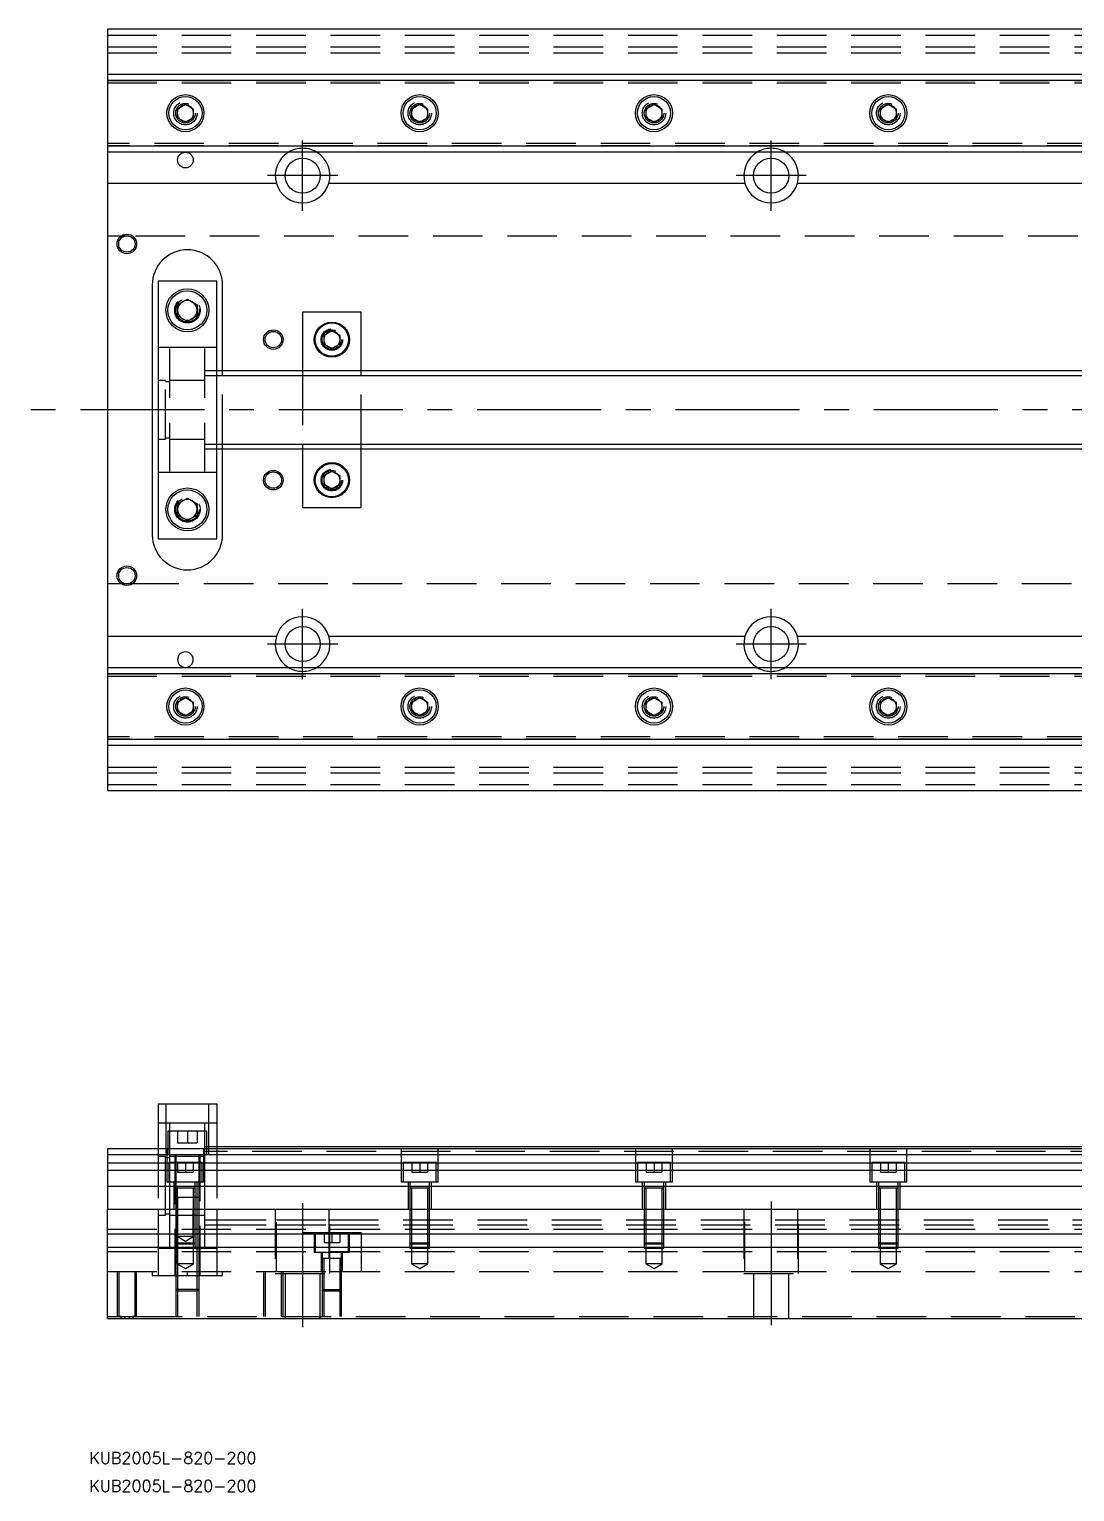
# Model space of a CAD drawing. Extents: x -20 to 1041, y -277 to 102.
# Drawn here: x -20 to 247.7, y -277.2 to 97.5 of the extents above; entities that cross this region are included whole.
import ezdxf

# ---------------------------------------------------------------- set-up
doc = ezdxf.new("R2010")
doc.units = 0
doc.linetypes.add('CENTER', pattern=[50.8, 31.75, -6.35, 6.35, -6.35])
doc.linetypes.add('DASHED', pattern=[19.05, 12.7, -6.35])
doc.layers.get('0').update_dxf_attribs({"linetype": 'CONTINUOUS'})
doc.layers.add('CENTER', color=1, linetype='CENTER')
doc.styles.get("Standard").update_dxf_attribs({"font": 'txt.shx', "height": 3, "bigfont": 'bigfont.shx'})

# ---------------------------------------------------------------- blocks, each defined once
blk = doc.blocks.new('*U2')
at = {"color": 7, "linetype": 'CONTINUOUS'}
blk.add_text('KUB2005L-820-200', height=3, dxfattribs=at).set_placement((-4.62, -277.16))
blk = doc.blocks.new('*U3')
at = {"color": 7, "linetype": 'CONTINUOUS'}
blk.add_text('KUB2005L-820-200', height=3, dxfattribs=at).set_placement((-4.62, -270.01))

msp = doc.modelspace()

# ---------------------------------------------------------------- linework, layer by layer
at = {"color": 7, "linetype": 'CONTINUOUS'}
for p, q in [((0, 97.5), (0, 86)), ((310, 97.5), (0, 97.5)), ((0, 86), (0, 84.460392)), ((0, 86), (310, 86)), ((0, 84.460392), (0, 67.539608)), ((0, 84.460392), (310, 84.460392)), ((18, 77.1547), (20, 78.309402)), ((18, 74.8453), (18, 77.1547)), ((20, 78.309402), (22, 77.1547)), ((22, 77.1547), (22, 74.8453)), ((78, 77.1547), (80, 78.309402)), ((78, 74.8453), (78, 77.1547)), ((80, 78.309402), (82, 77.1547)), ((82, 77.1547), (82, 74.8453)), ((138, 77.1547), (140, 78.309402)), ((138, 74.8453), (138, 77.1547)), ((140, 78.309402), (142, 77.1547)), ((142, 77.1547), (142, 74.8453)), ((198, 77.1547), (200, 78.309402)), ((198, 74.8453), (198, 77.1547)), ((200, 78.309402), (202, 77.1547)), ((202, 77.1547), (202, 74.8453)), ((20, 73.690598), (18, 74.8453)), ((22, 74.8453), (20, 73.690598)), ((80, 73.690598), (78, 74.8453)), ((82, 74.8453), (80, 73.690598)), ((140, 73.690598), (138, 74.8453)), ((142, 74.8453), (140, 73.690598)), ((200, 73.690598), (198, 74.8453)), ((202, 74.8453), (200, 73.690598)), ((310, 67.539608), (0, 67.539608)), ((0, 67.539608), (0, 66)), ((310, 66), (0, 66)), ((0, 66), (0, 58)), ((43.291796, 58), (0, 58)), ((0, 58), (0, -58)), ((163.291796, 58), (56.708204, 58)), ((283.291796, 58), (176.708204, 58)), ((11.5, 32), (11.5, -32)), ((13, 33), (13, -33)), ((28, 33), (13, 33)), ((28, -33), (28, 33)), ((29.5, 10), (29.5, 32)), ((18, 26.943376), (20.5, 28.386752)), ((18, 24.056624), (18, 26.943376)), ((20.5, 28.386752), (23, 26.943376)), ((23, 26.943376), (23, 24.056624)), ((20.5, 22.613248), (18, 24.056624)), ((23, 24.056624), (20.5, 22.613248)), ((50, 25), (50, 10)), ((65, 25), (50, 25)), ((65, 10), (65, 25)), ((55.5, 19.1547), (57.5, 20.309402)), ((55.5, 16.8453), (55.5, 19.1547)), ((57.5, 20.309402), (59.5, 19.1547)), ((59.5, 19.1547), (59.5, 16.8453)), ((57.5, 15.690598), (55.5, 16.8453)), ((59.5, 16.8453), (57.5, 15.690598)), ((310, 10), (28, 10)), ((28, -10), (310, -10)), ((29.5, -32), (29.5, -10)), ((50, -10), (50, -25)), ((65, -25), (65, -10)), ((55.5, -16.8453), (57.5, -15.690598)), ((55.5, -19.1547), (55.5, -16.8453)), ((57.5, -15.690598), (59.5, -16.8453)), ((59.5, -16.8453), (59.5, -19.1547)), ((57.5, -20.309402), (55.5, -19.1547)), ((59.5, -19.1547), (57.5, -20.309402)), ((18, -24.056624), (20.5, -22.613248)), ((18, -26.943376), (18, -24.056624)), ((20.5, -22.613248), (23, -24.056624)), ((23, -24.056624), (23, -26.943376)), ((50, -25), (65, -25)), ((20.5, -28.386752), (18, -26.943376)), ((23, -26.943376), (20.5, -28.386752)), ((13, -33), (28, -33)), ((0, -58), (0, -66)), ((0, -58), (43.291796, -58)), ((56.708204, -58), (163.291796, -58)), ((176.708204, -58), (283.291796, -58)), ((0, -66), (0, -67.539608)), ((0, -66), (310, -66)), ((0, -67.539608), (310, -67.539608)), ((0, -67.539608), (0, -84.460392)), ((18, -74.8453), (20, -73.690598)), ((18, -77.1547), (18, -74.8453)), ((20, -73.690598), (22, -74.8453)), ((22, -74.8453), (22, -77.1547)), ((78, -74.8453), (80, -73.690598)), ((78, -77.1547), (78, -74.8453)), ((80, -73.690598), (82, -74.8453)), ((82, -74.8453), (82, -77.1547)), ((138, -74.8453), (140, -73.690598)), ((138, -77.1547), (138, -74.8453)), ((140, -73.690598), (142, -74.8453)), ((142, -74.8453), (142, -77.1547)), ((198, -74.8453), (200, -73.690598)), ((198, -77.1547), (198, -74.8453)), ((200, -73.690598), (202, -74.8453)), ((202, -74.8453), (202, -77.1547)), ((20, -78.309402), (18, -77.1547)), ((22, -77.1547), (20, -78.309402)), ((80, -78.309402), (78, -77.1547)), ((82, -77.1547), (80, -78.309402)), ((140, -78.309402), (138, -77.1547)), ((142, -77.1547), (140, -78.309402)), ((200, -78.309402), (198, -77.1547)), ((202, -77.1547), (200, -78.309402)), ((310, -84.460392), (0, -84.460392)), ((0, -84.460392), (0, -86)), ((310, -86), (0, -86)), ((0, -86), (0, -97.5)), ((0, -97.5), (310, -97.5)), ((13, -177.77), (13, -189.27)), ((13, -177.77), (28, -177.77)), ((28, -177.77), (28, -189.27)), ((316.5, -189.27), (0, -189.27)), ((0, -189.27), (0, -190.809608)), ((0, -190.809608), (0, -192.930392)), ((316.5, -190.809608), (0, -190.809608)), ((316.5, -188.77), (28, -188.77)), ((0, -192.930392), (316.5, -192.930392)), ((0, -192.930392), (0, -194.840532)), ((0, -194.840532), (0, -198.951934)), ((316.5, -194.840532), (0, -194.840532)), ((316.5, -198.951934), (0, -198.951934)), ((0, -198.951934), (0, -204.77)), ((17.9, -201.77), (17.499994, -201.77)), ((22.5, -201.77), (22.1, -201.77)), ((23.500006, -201.77), (22.5, -201.77)), ((0, -204.77), (820, -204.77)), ((0, -211.07), (0, -204.77)), ((0, -211.07), (820, -211.07)), ((0, -214.47), (0, -211.07)), ((0, -232.77), (0, -214.47)), ((0, -214.47), (820, -214.47)), ((18, -214.47), (18, -214.77)), ((0, -232.77), (820, -232.77))]:
    msp.add_line(p, q, dxfattribs=at)
at = {"color": 3, "linetype": 'DASHED'}
for p, q in [((0, 96), (820, 96)), ((0, 93), (820, 93)), ((0, 91.5), (820, 91.5)), ((0, 84.403994), (310.5, 84.403994)), ((0, 83.8), (310.5, 83.8)), ((17.5, 76), (17.534018, 76.411016)), ((77.5, 76), (77.534018, 76.411016)), ((137.5, 76), (137.534018, 76.411016)), ((197.5, 76), (197.534018, 76.411016)), ((310.5, 68.2), (0, 68.2)), ((310.5, 67.596006), (0, 67.596006)), ((4.359688, 44.5), (0, 44.5)), ((820, 44.5), (5.640312, 44.5)), ((23.477798, 25.864306), (23.5, 25.5)), ((16, 16), (13, 16)), ((16, -16), (16, 16)), ((25, 16), (16, 16)), ((25, -16), (25, 16)), ((28, 16), (25, 16)), ((55, 18), (55.012884, 18.253488)), ((14.85, 7.5), (13, 7.5)), ((14.85, -7.5), (14.85, 7.5)), ((25, 7.5), (16, 7.5)), ((28, 10), (25, 10)), ((28, 8.75), (25, 8.75)), ((29.5, 8.75), (29.5, 10)), ((29.5, -8.75), (29.5, 8.75)), ((50, 10), (50, 8.75)), ((50, 8.75), (50, -8.75)), ((65, 8.75), (65, 10)), ((65, -8.75), (65, 8.75)), ((16, 7.15), (14.85, 7.15)), ((14.85, -7.15), (16, -7.15)), ((13, -7.5), (14.85, -7.5)), ((16, -7.5), (25, -7.5)), ((25, -8.75), (28, -8.75)), ((25, -10), (28, -10)), ((29.5, -10), (29.5, -8.75)), ((50, -8.75), (50, -10)), ((65, -10), (65, -8.75)), ((13, -16), (16, -16)), ((16, -16), (25, -16)), ((25, -16), (28, -16)), ((55, -18), (55.012884, -17.746512)), ((17.5, -25.5), (17.520026, -25.153944)), ((0, -44.5), (4.359688, -44.5)), ((5.640312, -44.5), (820, -44.5)), ((0, -67.596006), (310.5, -67.596006)), ((0, -68.2), (310.5, -68.2)), ((17.5, -76), (17.534018, -75.588984)), ((77.5, -76), (77.534018, -75.588984)), ((137.5, -76), (137.534018, -75.588984)), ((197.5, -76), (197.534018, -75.588984)), ((310.5, -83.8), (0, -83.8)), ((310.5, -84.403994), (0, -84.403994)), ((0, -91.5), (820, -91.5)), ((0, -93), (820, -93)), ((0, -96), (820, -96)), ((15, -177.77), (15, -190.77)), ((26, -190.77), (26, -177.77)), ((16, -182.77), (13, -182.77)), ((16, -184.77), (16, -182.77)), ((25, -182.77), (16, -182.77)), ((25, -184.77), (25, -182.77)), ((28, -182.77), (25, -182.77)), ((25.5, -184.77), (15.5, -184.77)), ((15.5, -184.77), (15.5, -189.27)), ((16, -189.27), (16, -184.77)), ((18, -184.77), (18, -187.77)), ((20.5, -184.77), (20.5, -187.77)), ((23, -184.77), (23, -187.77)), ((25, -189.27), (25, -184.77)), ((25.5, -189.27), (25.5, -184.77)), ((13, -189.27), (13, -204.77)), ((15, -190.77), (26, -190.77)), ((15.25, -189.27), (15.25, -197.77)), ((15.5, -189.27), (15.5, -190.77)), ((16, -190.809608), (16, -189.27)), ((16, -192.77), (16, -190.809608)), ((17.25, -190.77), (17.25, -221.77)), ((17.5, -190.77), (17.5, -192.77)), ((18, -187.77), (20.5, -187.77)), ((20.5, -187.77), (23, -187.77)), ((23.5, -192.77), (23.5, -190.77)), ((23.75, -221.77), (23.75, -190.77)), ((24.75, -197.77), (24.75, -189.27)), ((25.5, -188.77), (25, -188.77)), ((25, -190.809608), (25, -189.27)), ((25.5, -190.02), (25, -190.02)), ((25, -198.77), (25, -190.809608)), ((28, -188.77), (25.5, -188.77)), ((25.5, -190.77), (25.5, -189.27)), ((28, -190.02), (25.5, -190.02)), ((28, -189.27), (28, -204.77)), ((316.5, -190.02), (28, -190.02)), ((75.25, -189.27), (75.25, -197.77)), ((84.75, -197.77), (84.75, -189.27)), ((135.25, -189.27), (135.25, -197.77)), ((144.75, -197.77), (144.75, -189.27)), ((195.25, -189.27), (195.25, -197.77)), ((204.75, -197.77), (204.75, -189.27)), ((14.85, -191.27), (13, -191.27)), ((14.85, -198.77), (14.85, -191.27)), ((16, -191.62), (14.85, -191.62)), ((24.25, -192.77), (15.75, -192.77)), ((15.75, -192.77), (15.75, -197.77)), ((17.5, -191.27), (16, -191.27)), ((16, -197.77), (16, -192.77)), ((23.5, -191.27), (17.5, -191.27)), ((17.5, -192.77), (17.5, -197.77)), ((18, -192.77), (18, -195.27)), ((20, -192.77), (20, -195.27)), ((22, -192.77), (22, -195.27)), ((25, -191.27), (23.5, -191.27)), ((23.5, -197.77), (23.5, -192.77)), ((24.25, -197.77), (24.25, -192.77)), ((84.25, -192.77), (75.75, -192.77)), ((75.75, -192.77), (75.75, -197.77)), ((78, -192.77), (78, -195.27)), ((80, -192.77), (80, -195.27)), ((82, -192.77), (82, -195.27)), ((84.25, -197.77), (84.25, -192.77)), ((144.25, -192.77), (135.75, -192.77)), ((135.75, -192.77), (135.75, -197.77)), ((138, -192.77), (138, -195.27)), ((140, -192.77), (140, -195.27)), ((142, -192.77), (142, -195.27)), ((144.25, -197.77), (144.25, -192.77)), ((204.25, -192.77), (195.75, -192.77)), ((195.75, -192.77), (195.75, -197.77)), ((198, -192.77), (198, -195.27)), ((200, -192.77), (200, -195.27)), ((202, -192.77), (202, -195.27)), ((204.25, -197.77), (204.25, -192.77)), ((15.25, -197.77), (24.75, -197.77)), ((16, -198.77), (16, -197.77)), ((17, -197.77), (17, -204.77)), ((17.5, -197.77), (17.5, -199.37)), ((18, -195.27), (20, -195.27)), ((20, -195.27), (22, -195.27)), ((22.5, -199.37), (22.5, -197.77)), ((23, -204.77), (23, -197.77)), ((23.5, -201.77), (23.5, -197.77)), ((75.25, -197.77), (84.75, -197.77)), ((77, -197.77), (77, -204.77)), ((77.5, -197.77), (77.5, -199.37)), ((78, -195.27), (80, -195.27)), ((80, -195.27), (82, -195.27)), ((82.5, -199.37), (82.5, -197.77)), ((83, -204.77), (83, -197.77)), ((135.25, -197.77), (144.75, -197.77)), ((137, -197.77), (137, -204.77)), ((137.5, -197.77), (137.5, -199.37)), ((138, -195.27), (140, -195.27)), ((140, -195.27), (142, -195.27)), ((142.5, -199.37), (142.5, -197.77)), ((143, -204.77), (143, -197.77)), ((195.25, -197.77), (204.75, -197.77)), ((197, -197.77), (197, -204.77)), ((197.5, -197.77), (197.5, -199.37)), ((198, -195.27), (200, -195.27)), ((200, -195.27), (202, -195.27)), ((202.5, -199.37), (202.5, -197.77)), ((203, -204.77), (203, -197.77)), ((14.85, -204.77), (14.85, -198.77)), ((16, -204.77), (16, -198.77)), ((17.5, -199.365), (17.5, -199.37)), ((17.757468, -199.37), (17.5, -199.37)), ((17.5, -199.37), (17.5, -199.375)), ((17.5, -199.37), (17.5, -204.76998)), ((17.849602, -201.77), (17.5, -201.77)), ((22.242552, -199.37), (17.757468, -199.37)), ((17.899998, -201.77), (17.849602, -201.77)), ((22.10048, -201.77), (17.899998, -201.77)), ((17.9, -199.37), (17.9, -204.76998)), ((18, -201.77), (18, -204.76998)), ((22.1, -204.76998), (22.1, -199.37)), ((22.500272, -201.77), (22.10048, -201.77)), ((22.5, -199.37), (22.242552, -199.37)), ((22.5, -199.37), (22.5, -199.365)), ((22.5, -199.375), (22.5, -199.37)), ((22.5, -204.76998), (22.5, -199.37)), ((23.15035, -201.77), (22.500272, -201.77)), ((23.5, -201.77), (23.15035, -201.77)), ((23.5, -201.77), (23.5, -201.765)), ((23.5, -204.77), (23.5, -201.77)), ((23.5, -201.775), (23.5, -201.77)), ((25, -204.77), (25, -198.77)), ((77.5, -199.365), (77.5, -199.37)), ((77.5, -199.37), (77.757448, -199.37)), ((77.757468, -199.37), (77.5, -199.37)), ((77.5, -199.37), (77.5, -199.375)), ((77.5, -199.37), (77.5, -204.76998)), ((82.242552, -199.37), (77.757468, -199.37)), ((77.9, -199.37), (77.9, -204.76998)), ((82.1, -204.76998), (82.1, -199.37)), ((82.5, -199.37), (82.242552, -199.37)), ((82.242602, -199.37), (82.5, -199.37)), ((82.5, -199.37), (82.5, -199.365)), ((82.5, -199.375), (82.5, -199.37)), ((82.5, -204.76998), (82.5, -199.37)), ((137.5, -199.365), (137.5, -199.37)), ((137.5, -199.37), (137.757448, -199.37)), ((137.757468, -199.37), (137.5, -199.37)), ((137.5, -199.37), (137.5, -199.375)), ((137.5, -199.37), (137.5, -204.76998)), ((142.242552, -199.37), (137.757468, -199.37)), ((137.9, -199.37), (137.9, -204.76998)), ((142.1, -204.76998), (142.1, -199.37)), ((142.5, -199.37), (142.242552, -199.37)), ((142.242602, -199.37), (142.5, -199.37)), ((142.5, -199.37), (142.5, -199.365)), ((142.5, -199.375), (142.5, -199.37)), ((142.5, -204.76998), (142.5, -199.37)), ((197.5, -199.365), (197.5, -199.37)), ((197.5, -199.37), (197.757448, -199.37)), ((197.757468, -199.37), (197.5, -199.37)), ((197.5, -199.37), (197.5, -199.375)), ((197.5, -199.37), (197.5, -204.76998)), ((202.242552, -199.37), (197.757468, -199.37)), ((197.9, -199.37), (197.9, -204.76998)), ((202.1, -204.76998), (202.1, -199.37)), ((202.5, -199.37), (202.242552, -199.37)), ((202.242602, -199.37), (202.5, -199.37)), ((202.5, -199.37), (202.5, -199.365)), ((202.5, -199.375), (202.5, -199.37)), ((202.5, -204.76998), (202.5, -199.37)), ((13, -204.77), (13, -211.07)), ((14.85, -206.27), (14.85, -204.77)), ((14.85, -205.92), (16, -205.92)), ((16, -211.07), (16, -204.77)), ((17.5, -204.77), (17.5, -211.07)), ((17.500006, -204.77), (17.500006, -211.07)), ((17.9, -204.77), (17.9, -211.07)), ((18, -204.77), (18, -211.77)), ((22, -211.77), (22, -204.77)), ((22.1, -211.07), (22.1, -204.77)), ((22.499994, -211.07), (22.499994, -204.77)), ((22.5, -211.07), (22.5, -204.77)), ((23, -211.07), (23, -204.77002)), ((23.5, -211.07), (23.5, -204.77)), ((25, -211.07), (25, -204.77)), ((28, -204.77), (28, -211.07)), ((43, -204.77), (43, -221.27)), ((43.291796, -220.77), (43.291796, -204.77)), ((56.708204, -204.77), (56.708204, -220.77)), ((57, -221.27), (57, -204.77)), ((77.5, -204.77), (77.5, -211.07)), ((77.500006, -204.77), (77.500006, -211.07)), ((77.9, -204.77), (77.9, -211.07)), ((82.1, -211.07), (82.1, -204.77)), ((82.499994, -211.07), (82.499994, -204.77)), ((82.5, -211.07), (82.5, -204.77)), ((137.5, -204.77), (137.5, -211.07)), ((137.500006, -204.77), (137.500006, -211.07)), ((137.9, -204.77), (137.9, -211.07)), ((142.1, -211.07), (142.1, -204.77)), ((142.499994, -211.07), (142.499994, -204.77)), ((142.5, -211.07), (142.5, -204.77)), ((163, -204.77), (163, -221.27)), ((163.291796, -220.77), (163.291796, -204.77)), ((176.708204, -204.77), (176.708204, -220.77)), ((177, -221.27), (177, -204.77)), ((197.5, -204.77), (197.5, -211.07)), ((197.500006, -204.77), (197.500006, -211.07)), ((197.9, -204.77), (197.9, -211.07)), ((202.1, -211.07), (202.1, -204.77)), ((202.499994, -211.07), (202.499994, -204.77)), ((202.5, -211.07), (202.5, -204.77)), ((13, -206.27), (14.85, -206.27)), ((16, -206.27), (17.5, -206.27)), ((17.5, -206.27), (17.9, -206.27)), ((17.9, -206.27), (18, -206.27)), ((18, -206.27), (22.1, -206.27)), ((22.1, -206.27), (22.5, -206.27)), ((22.5, -206.27), (23, -206.27)), ((23, -206.27), (23.5, -206.27)), ((23.5, -206.27), (25, -206.27)), ((25, -207.52), (28, -207.52)), ((25, -208.77), (28, -208.77)), ((28, -207.52), (43.291796, -207.52)), ((28, -208.77), (43.291796, -208.77)), ((43.291796, -207.52), (56.708204, -207.52)), ((43.291796, -208.77), (56.708204, -208.77)), ((56.708204, -207.52), (343.291796, -207.52)), ((56.708204, -208.77), (343.291796, -208.77)), ((77.5, -207.52), (77.9, -207.52)), ((77.5, -208.77), (77.9, -208.77)), ((77.9, -207.52), (82.1, -207.52)), ((77.9, -208.77), (82.1, -208.77)), ((82.1, -207.52), (82.5, -207.52)), ((82.1, -208.77), (82.5, -208.77)), ((137.5, -207.52), (137.9, -207.52)), ((137.5, -208.77), (137.9, -208.77)), ((137.9, -207.52), (142.1, -207.52)), ((137.9, -208.77), (142.1, -208.77)), ((142.1, -207.52), (142.5, -207.52)), ((142.1, -208.77), (142.5, -208.77)), ((197.5, -207.52), (197.9, -207.52)), ((197.5, -208.77), (197.9, -208.77)), ((197.9, -207.52), (202.1, -207.52)), ((197.9, -208.77), (202.1, -208.77)), ((202.1, -207.52), (202.5, -207.52)), ((202.1, -208.77), (202.5, -208.77)), ((0, -209.92), (820, -209.92)), ((13, -211.07), (13, -214.47)), ((16, -214.47), (16, -211.07)), ((17.5, -211.07), (17.5, -213.37)), ((17.5, -213.37), (22.5, -213.37)), ((17.5, -213.37), (17.9, -213.77)), ((17.500006, -211.07), (17.500006, -213.370006)), ((17.500006, -213.37002), (17.500006, -214.47)), ((17.9, -211.07), (17.9, -213.77)), ((22, -211.77), (18, -211.77)), ((18, -211.77), (20, -212.9247)), ((18, -211.77002), (18, -213.77)), ((20, -212.9247), (22, -211.77)), ((22.1, -213.77), (22.1, -211.07)), ((22.1, -213.77), (22.5, -213.37)), ((22.499994, -213.370006), (22.499994, -211.07)), ((22.499994, -214.47), (22.499994, -213.37002)), ((22.5, -213.37), (22.5, -211.07)), ((23, -214.47), (23, -211.07)), ((23.5, -214.47), (23.5, -211.07)), ((25, -214.47), (25, -211.07)), ((28, -211.07), (28, -214.47)), ((50, -210.77), (50, -211.07)), ((50, -210.77), (56.708204, -210.77)), ((50, -211.07), (50, -214.47)), ((53, -210.77), (53, -215.77)), ((53.25, -210.77), (53.25, -211.07)), ((53.25, -211.07), (53.25, -214.47)), ((55.5, -210.77), (55.5, -213.27)), ((55.5, -213.27), (57.5, -213.27)), ((56.708204, -210.77), (65, -210.77)), ((57.5, -210.77), (57.5, -213.27)), ((57.5, -213.27), (59.5, -213.27)), ((59.5, -210.77), (59.5, -213.27)), ((61.75, -211.07), (61.75, -210.77)), ((61.75, -214.47), (61.75, -211.07)), ((62, -215.77), (62, -210.77)), ((65, -210.77), (65, -211.07)), ((65, -211.07), (65, -214.47)), ((77.5, -211.07), (77.5, -213.37)), ((77.5, -213.37), (82.5, -213.37)), ((77.5, -213.37), (77.9, -213.77)), ((77.500006, -211.07), (77.500006, -213.370006)), ((77.500006, -213.37002), (77.500006, -214.47)), ((77.9, -211.07), (77.9, -213.77)), ((82.1, -213.77), (82.1, -211.07)), ((82.1, -213.77), (82.5, -213.37)), ((82.499994, -213.370006), (82.499994, -211.07)), ((82.499994, -214.47), (82.499994, -213.37002)), ((82.5, -213.37), (82.5, -211.07)), ((137.5, -211.07), (137.5, -213.37)), ((137.5, -213.37), (142.5, -213.37)), ((137.5, -213.37), (137.9, -213.77)), ((137.500006, -211.07), (137.500006, -213.370006)), ((137.500006, -213.37002), (137.500006, -214.47)), ((137.9, -211.07), (137.9, -213.77)), ((142.1, -213.77), (142.1, -211.07)), ((142.1, -213.77), (142.5, -213.37)), ((142.499994, -213.370006), (142.499994, -211.07)), ((142.499994, -214.47), (142.499994, -213.37002)), ((142.5, -213.37), (142.5, -211.07)), ((197.5, -211.07), (197.5, -213.37)), ((197.5, -213.37), (202.5, -213.37)), ((197.5, -213.37), (197.9, -213.77)), ((197.500006, -211.07), (197.500006, -213.370006)), ((197.500006, -213.37002), (197.500006, -214.47)), ((197.9, -211.07), (197.9, -213.77)), ((202.1, -213.77), (202.1, -211.07)), ((202.1, -213.77), (202.5, -213.37)), ((202.499994, -213.370006), (202.499994, -211.07)), ((202.499994, -214.47), (202.499994, -213.37002)), ((202.5, -213.37), (202.5, -211.07)), ((0, -215.62), (820, -215.62)), ((13, -214.47), (13, -221.77)), ((13, -214.77), (16, -214.77)), ((16, -214.77), (16, -214.47)), ((16, -214.77), (17.500006, -214.77)), ((17.5, -214.77002), (17.5, -221.76998)), ((17.500006, -214.47), (17.500006, -214.77)), ((17.500006, -214.77), (22.499994, -214.77)), ((22.1, -213.77), (17.9, -213.77)), ((17.9, -213.77002), (17.9, -214.77)), ((17.9, -214.77), (17.9, -218.77)), ((18, -213.77), (18, -214.47)), ((18, -214.77), (18, -221.76998)), ((22.1, -214.77), (22.1, -213.77002)), ((22.1, -218.77), (22.1, -214.77)), ((22.499994, -214.77), (22.499994, -214.47)), ((22.499994, -214.77), (23, -214.77)), ((23, -221.76998), (23, -214.47)), ((23, -214.77), (23.5, -214.77)), ((23.5, -221.76998), (23.5, -214.47)), ((23.5, -214.77), (25, -214.77)), ((25, -214.77), (25, -214.47)), ((25, -214.77), (28, -214.77)), ((28, -214.47), (28, -221.77)), ((50, -214.47), (50, -220.77)), ((53, -215.77), (62, -215.77)), ((53.25, -214.47), (53.25, -215.77)), ((54.75, -215.77), (54.75, -220.77)), ((55, -215.77), (55, -217.37)), ((60, -217.37), (60, -215.77)), ((60.25, -220.77), (60.25, -215.77)), ((61.75, -215.77), (61.75, -214.47)), ((65, -214.47), (65, -220.77)), ((77.500006, -214.47), (77.500006, -214.77)), ((77.500006, -214.77), (82.499994, -214.77)), ((82.1, -213.77), (77.9, -213.77)), ((77.9, -213.77002), (77.9, -214.77)), ((77.9, -214.77), (77.9, -218.77)), ((82.1, -214.77), (82.1, -213.77002)), ((82.1, -218.77), (82.1, -214.77)), ((82.499994, -214.77), (82.499994, -214.47)), ((137.500006, -214.47), (137.500006, -214.77)), ((137.500006, -214.77), (142.499994, -214.77)), ((142.1, -213.77), (137.9, -213.77)), ((137.9, -213.77002), (137.9, -214.77)), ((137.9, -214.77), (137.9, -218.77)), ((142.1, -214.77), (142.1, -213.77002)), ((142.1, -218.77), (142.1, -214.77)), ((142.499994, -214.77), (142.499994, -214.47)), ((197.500006, -214.47), (197.500006, -214.77)), ((197.500006, -214.77), (202.499994, -214.77)), ((202.1, -213.77), (197.9, -213.77)), ((197.9, -213.77002), (197.9, -214.77)), ((197.9, -214.77), (197.9, -218.77)), ((202.1, -214.77), (202.1, -213.77002)), ((202.1, -218.77), (202.1, -214.77)), ((202.499994, -214.77), (202.499994, -214.47)), ((0, -220.77), (763.291796, -220.77)), ((2.500006, -220.77), (2.500006, -232.27)), ((2.9, -220.77), (7.1, -220.77)), ((2.9, -220.77), (2.9, -232.27)), ((7.1, -232.27), (7.1, -220.77)), ((7.499994, -232.27), (7.499994, -220.77)), ((11.5, -220.77), (11.5, -221.77)), ((22.1, -218.77), (17.9, -218.77)), ((17.9, -218.77), (20, -219.982436)), ((20, -219.982436), (22.1, -218.77)), ((20.5, -221.77), (20.5, -220.77)), ((20.5, -221.77), (20.5, -220.77)), ((29.5, -221.77), (29.5, -220.77)), ((40.000006, -220.77), (40.000006, -232.27)), ((40.4, -220.77), (40.4, -232.27)), ((43.291796, -220.77), (56.708204, -220.77)), ((44.6, -232.27), (44.6, -220.77)), ((44.999994, -232.27), (44.999994, -220.77)), ((55, -217.365), (55, -217.37)), ((55.257468, -217.37), (55, -217.37)), ((55, -217.37), (55, -220.76998)), ((55, -217.37), (55, -217.375)), ((55, -220.77), (55, -225.37)), ((55.000006, -220.77), (55.000006, -225.370006)), ((56.70803, -217.37), (55.257468, -217.37)), ((55.4, -217.37), (55.4, -220.76998)), ((55.4, -220.77), (55.4, -225.77)), ((59.742552, -217.37), (56.70803, -217.37)), ((59.6, -220.76998), (59.6, -217.37)), ((59.6, -225.77), (59.6, -220.77)), ((60, -217.37), (59.742552, -217.37)), ((59.999994, -225.370006), (59.999994, -220.77)), ((60, -217.37), (60, -217.365)), ((60, -220.76998), (60, -217.37)), ((60, -217.375), (60, -217.37)), ((60, -225.37), (60, -220.77)), ((82.1, -218.77), (77.9, -218.77)), ((77.9, -218.77), (80, -219.982436)), ((80, -219.982436), (82.1, -218.77)), ((142.1, -218.77), (137.9, -218.77)), ((137.9, -218.77), (140, -219.982436)), ((140, -219.982436), (142.1, -218.77)), ((163.291796, -220.77), (176.708204, -220.77)), ((202.1, -218.77), (197.9, -218.77)), ((197.9, -218.77), (200, -219.982436)), ((200, -219.982436), (202.1, -218.77)), ((11.5, -221.77), (20.5, -221.77)), ((17.5, -221.77), (17.5, -225.27)), ((17.500006, -221.77), (17.500006, -225.270006)), ((18, -221.77), (18, -225.77)), ((20.5, -221.77), (29.5, -221.77)), ((23, -225.77), (23, -221.77)), ((23.499994, -225.270006), (23.499994, -221.77)), ((23.5, -225.27), (23.5, -221.77)), ((43, -221.27), (57, -221.27)), ((45.5, -221.27), (45.5, -232.77)), ((54.5, -232.77), (54.5, -221.27)), ((163, -221.27), (177, -221.27)), ((165.5, -221.27), (165.5, -232.77)), ((174.5, -232.77), (174.5, -221.27)), ((17.5, -225.27), (23.5, -225.27)), ((17.5, -225.27), (18, -225.77)), ((17.500006, -225.27002), (17.500006, -232.27)), ((23, -225.77), (18, -225.77)), ((18, -225.77002), (18, -232.27)), ((23, -225.77), (23.5, -225.27)), ((23, -232.27), (23, -225.77002)), ((23.499994, -232.27), (23.499994, -225.27002)), ((55, -225.37), (60, -225.37)), ((55, -225.37), (55.4, -225.77)), ((55.000006, -225.37002), (55.000006, -232.27)), ((59.6, -225.77), (55.4, -225.77)), ((55.4, -225.77002), (55.4, -232.27)), ((59.6, -225.77), (60, -225.37)), ((59.6, -232.27), (59.6, -225.77002)), ((59.999994, -232.27), (59.999994, -225.37002)), ((0, -232.27), (3.500008, -232.27)), ((3.500008, -232.27), (2.500006, -232.27)), ((3.500008, -232.77), (3.500008, -232.27)), ((3.500008, -232.27), (4.359688, -232.27)), ((4.359688, -232.27), (5.640312, -232.27)), ((4.359688, -232.27), (4.359688, -232.77)), ((5.640312, -232.77), (5.640312, -232.27)), ((5.640312, -232.27), (6.499992, -232.27)), ((7.499994, -232.27), (6.499992, -232.27)), ((6.499992, -232.27), (6.499992, -232.77)), ((6.499992, -232.27), (820, -232.27))]:
    msp.add_line(p, q, dxfattribs=at)
at = {"color": 3, "linetype": 'CONTINUOUS'}
for p, q in [((310, 8.75), (28, 8.75)), ((28, -8.75), (310, -8.75))]:
    msp.add_line(p, q, dxfattribs=at)
at = {"color": 7, "linetype": 'CONTINUOUS'}
for centre, radius in [((20, 76), 4.75), ((20, 76), 4.25), ((80, 76), 4.75), ((80, 76), 4.25), ((140, 76), 4.75), ((140, 76), 4.25), ((200, 76), 4.75), ((200, 76), 4.25), ((20, 64), 2), ((50, 60), 4.5), ((170, 60), 4.5), ((5, 42.5), 2.1), ((20.5, 25.5), 5.5), ((20.5, 25.5), 5), ((57.5, 18), 4.5), ((42.5, 18), 2.1), ((57.5, 18), 4.25), ((57.5, -18), 4.5), ((57.5, -18), 4.25), ((42.5, -18), 2.1), ((20.5, -25.5), 5.5), ((20.5, -25.5), 5), ((5, -42.5), 2.1), ((50, -60), 4.5), ((170, -60), 4.5), ((20, -76), 4.75), ((20, -76), 4.25), ((80, -76), 4.75), ((80, -76), 4.25), ((140, -76), 4.75), ((140, -76), 4.25), ((200, -76), 4.75), ((200, -76), 4.25)]:
    msp.add_circle(centre, radius, dxfattribs=at)
at = {"color": 3, "linetype": 'DASHED'}
for centre, radius in [((20, 76), 3), ((80, 76), 3), ((140, 76), 3), ((200, 76), 3), ((20, 76), 2.5), ((80, 76), 2.5), ((140, 76), 2.5), ((200, 76), 2.5), ((20.5, 25.5), 3.25), ((20.5, 25.5), 3), ((57.5, 18), 2.75), ((57.5, 18), 2.5), ((57.5, -18), 2.75), ((57.5, -18), 2.5), ((20.5, -25.5), 3.25), ((20.5, -25.5), 3), ((20, -76), 3), ((20, -76), 2.5), ((80, -76), 3), ((80, -76), 2.5), ((140, -76), 3), ((140, -76), 2.5), ((200, -76), 3), ((200, -76), 2.5)]:
    msp.add_circle(centre, radius, dxfattribs=at)
at = {"color": 3, "linetype": 'CONTINUOUS'}
for centre in [(5, 42.5), (42.5, 18), (42.5, -18), (5, -42.5)]:
    msp.add_circle(centre, 2.5, dxfattribs=at)
at = {"color": 7, "linetype": 'CONTINUOUS'}
for centre, radius, start, end in [((20, 76), 2.1, 162.24721, 180), ((20, 76), 2.1, 180, 197.75279), ((20, 76), 2.1, 137.75279, 162.24721), ((20, 76), 2.1, 197.75279, 222.24721), ((20, 76), 2.1, 102.24721, 137.75279), ((20, 76), 2.1, 77.75279, 102.24721), ((20, 76), 2.1, 42.24721, 77.75279), ((20, 76), 2.1, 17.75279, 42.24721), ((20, 76), 2.1, 317.75279, 342.24721), ((20, 76), 2.1, 342.24721, 17.75279), ((80, 76), 2.1, 162.24721, 180), ((80, 76), 2.1, 180, 197.75279), ((80, 76), 2.1, 137.75279, 162.24721), ((80, 76), 2.1, 197.75279, 222.24721), ((80, 76), 2.1, 102.24721, 137.75279), ((80, 76), 2.1, 77.75279, 102.24721), ((80, 76), 2.1, 42.24721, 77.75279), ((80, 76), 2.1, 17.75279, 42.24721), ((80, 76), 2.1, 317.75279, 342.24721), ((80, 76), 2.1, 342.24721, 17.75279), ((140, 76), 2.1, 162.24721, 180), ((140, 76), 2.1, 180, 197.75279), ((140, 76), 2.1, 137.75279, 162.24721), ((140, 76), 2.1, 197.75279, 222.24721), ((140, 76), 2.1, 102.24721, 137.75279), ((140, 76), 2.1, 77.75279, 102.24721), ((140, 76), 2.1, 42.24721, 77.75279), ((140, 76), 2.1, 17.75279, 42.24721), ((140, 76), 2.1, 317.75279, 342.24721), ((140, 76), 2.1, 342.24721, 17.75279), ((200, 76), 2.1, 162.24721, 180), ((200, 76), 2.1, 180, 197.75279), ((200, 76), 2.1, 137.75279, 162.24721), ((200, 76), 2.1, 197.75279, 222.24721), ((200, 76), 2.1, 102.24721, 137.75279), ((200, 76), 2.1, 77.75279, 102.24721), ((200, 76), 2.1, 42.24721, 77.75279), ((200, 76), 2.1, 17.75279, 42.24721), ((200, 76), 2.1, 317.75279, 342.24721), ((200, 76), 2.1, 342.24721, 17.75279), ((20, 76), 2.1, 222.24721, 257.75279), ((20, 76), 2.1, 257.75279, 282.24721), ((20, 76), 2.1, 282.24721, 317.75279), ((80, 76), 2.1, 222.24721, 257.75279), ((80, 76), 2.1, 257.75279, 282.24721), ((80, 76), 2.1, 282.24721, 317.75279), ((140, 76), 2.1, 222.24721, 257.75279), ((140, 76), 2.1, 257.75279, 282.24721), ((140, 76), 2.1, 282.24721, 317.75279), ((200, 76), 2.1, 222.24721, 257.75279), ((200, 76), 2.1, 257.75279, 282.24721), ((200, 76), 2.1, 282.24721, 317.75279), ((50, 60), 7, 121.002719, 196.60155), ((50, 60), 7, 343.39845, 58.997281), ((170, 60), 7, 121.002719, 196.60155), ((170, 60), 7, 343.39845, 58.997281), ((50, 60), 7, 196.60155, 343.39845), ((170, 60), 7, 196.60155, 343.39845), ((20.5, 32), 9, 90, 180), ((20.5, 32), 9, 0, 90), ((20.5, 25.5), 2.5, 120, 180), ((20.5, 25.5), 2.5, 60, 120), ((20.5, 25.5), 2.5, 0, 60), ((20.5, 25.5), 2.5, 180, 240), ((20.5, 25.5), 2.5, 240, 300), ((20.5, 25.5), 2.5, 300, 0), ((57.5, 18), 2.1, 137.75279, 162.24721), ((57.5, 18), 2.1, 102.24721, 137.75279), ((57.5, 18), 2.1, 77.75279, 102.24721), ((57.5, 18), 2.1, 42.24721, 77.75279), ((57.5, 18), 2.1, 17.75279, 42.24721), ((57.5, 18), 2.1, 162.24721, 180), ((57.5, 18), 2.1, 180, 197.75279), ((57.5, 18), 2.1, 197.75279, 222.24721), ((57.5, 18), 2.1, 222.24721, 257.75279), ((57.5, 18), 2.1, 257.75279, 282.24721), ((57.5, 18), 2.1, 282.24721, 317.75279), ((57.5, 18), 2.1, 317.75279, 342.24721), ((57.5, 18), 2.1, 342.24721, 17.75279), ((57.5, -18), 2.1, 162.24721, 180), ((57.5, -18), 2.1, 180, 197.75279), ((57.5, -18), 2.1, 137.75279, 162.24721), ((57.5, -18), 2.1, 197.75279, 222.24721), ((57.5, -18), 2.1, 102.24721, 137.75279), ((57.5, -18), 2.1, 77.75279, 102.24721), ((57.5, -18), 2.1, 42.24721, 77.75279), ((57.5, -18), 2.1, 17.75279, 42.24721), ((57.5, -18), 2.1, 317.75279, 342.24721), ((57.5, -18), 2.1, 342.24721, 17.75279), ((57.5, -18), 2.1, 222.24721, 257.75279), ((57.5, -18), 2.1, 257.75279, 282.24721), ((57.5, -18), 2.1, 282.24721, 317.75279), ((20.5, -25.5), 2.5, 120, 180), ((20.5, -25.5), 2.5, 180, 240), ((20.5, -25.5), 2.5, 60, 120), ((20.5, -25.5), 2.5, 0, 60), ((20.5, -25.5), 2.5, 300, 0), ((20.5, -25.5), 2.5, 240, 300), ((20.5, -32), 9, 180, 270), ((20.5, -32), 9, 270, 0), ((50, -60), 7, 16.60155, 163.39845), ((170, -60), 7, 16.60155, 163.39845), ((50, -60), 7, 163.39845, 238.997281), ((50, -60), 7, 301.002719, 16.60155), ((170, -60), 7, 163.39845, 238.997281), ((170, -60), 7, 301.002719, 16.60155), ((20, -64), 2, 90, 270), ((20, -64), 2, 270, 90), ((20, -76), 2.1, 137.75279, 162.24721), ((20, -76), 2.1, 102.24721, 137.75279), ((20, -76), 2.1, 77.75279, 102.24721), ((20, -76), 2.1, 42.24721, 77.75279), ((20, -76), 2.1, 17.75279, 42.24721), ((80, -76), 2.1, 137.75279, 162.24721), ((80, -76), 2.1, 102.24721, 137.75279), ((80, -76), 2.1, 77.75279, 102.24721), ((80, -76), 2.1, 42.24721, 77.75279), ((80, -76), 2.1, 17.75279, 42.24721), ((140, -76), 2.1, 137.75279, 162.24721), ((140, -76), 2.1, 102.24721, 137.75279), ((140, -76), 2.1, 77.75279, 102.24721), ((140, -76), 2.1, 42.24721, 77.75279), ((140, -76), 2.1, 17.75279, 42.24721), ((200, -76), 2.1, 137.75279, 162.24721), ((200, -76), 2.1, 102.24721, 137.75279), ((200, -76), 2.1, 77.75279, 102.24721), ((200, -76), 2.1, 42.24721, 77.75279), ((200, -76), 2.1, 17.75279, 42.24721), ((20, -76), 2.1, 162.24721, 180), ((20, -76), 2.1, 180, 197.75279), ((20, -76), 2.1, 197.75279, 222.24721), ((20, -76), 2.1, 222.24721, 257.75279), ((20, -76), 2.1, 257.75279, 282.24721), ((20, -76), 2.1, 282.24721, 317.75279), ((20, -76), 2.1, 317.75279, 342.24721), ((20, -76), 2.1, 342.24721, 17.75279), ((80, -76), 2.1, 162.24721, 180), ((80, -76), 2.1, 180, 197.75279), ((80, -76), 2.1, 197.75279, 222.24721), ((80, -76), 2.1, 222.24721, 257.75279), ((80, -76), 2.1, 257.75279, 282.24721), ((80, -76), 2.1, 282.24721, 317.75279), ((80, -76), 2.1, 317.75279, 342.24721), ((80, -76), 2.1, 342.24721, 17.75279), ((140, -76), 2.1, 162.24721, 180), ((140, -76), 2.1, 180, 197.75279), ((140, -76), 2.1, 197.75279, 222.24721), ((140, -76), 2.1, 222.24721, 257.75279), ((140, -76), 2.1, 257.75279, 282.24721), ((140, -76), 2.1, 282.24721, 317.75279), ((140, -76), 2.1, 317.75279, 342.24721), ((140, -76), 2.1, 342.24721, 17.75279), ((200, -76), 2.1, 162.24721, 180), ((200, -76), 2.1, 180, 197.75279), ((200, -76), 2.1, 197.75279, 222.24721), ((200, -76), 2.1, 222.24721, 257.75279), ((200, -76), 2.1, 257.75279, 282.24721), ((200, -76), 2.1, 282.24721, 317.75279), ((200, -76), 2.1, 317.75279, 342.24721), ((200, -76), 2.1, 342.24721, 17.75279)]:
    msp.add_arc(centre, radius, start, end, dxfattribs=at)
at = {"color": 3, "linetype": 'DASHED'}
for centre, start, end in [((50, 60), 58.997281, 121.002719), ((170, 60), 58.997281, 121.002719), ((50, -60), 238.997281, 301.002719), ((170, -60), 238.997281, 301.002719)]:
    msp.add_arc(centre, 7, start, end, dxfattribs=at)
at = {"layer": 'CENTER', "color": 1, "linetype": 'CENTER'}
for p, q in [((50, 51), (50, 69)), ((170, 51), (170, 69)), ((59, 60), (41, 60)), ((179, 60), (161, 60)), ((888.445, 0), (-20, 0)), ((50, -69), (50, -51)), ((170, -69), (170, -51)), ((59, -60), (41, -60)), ((179, -60), (161, -60)), ((50, -203.27), (50, -235.27)), ((170, -202.77), (170, -234.77))]:
    msp.add_line(p, q, dxfattribs=at)

# ---------------------------------------------------------------- block references
at = {"color": 7, "linetype": 'CONTINUOUS'}
for name in ['*U3', '*U2']:
    msp.add_blockref(name, (0, 0), dxfattribs=at)

doc.saveas('drawing.dxf')
